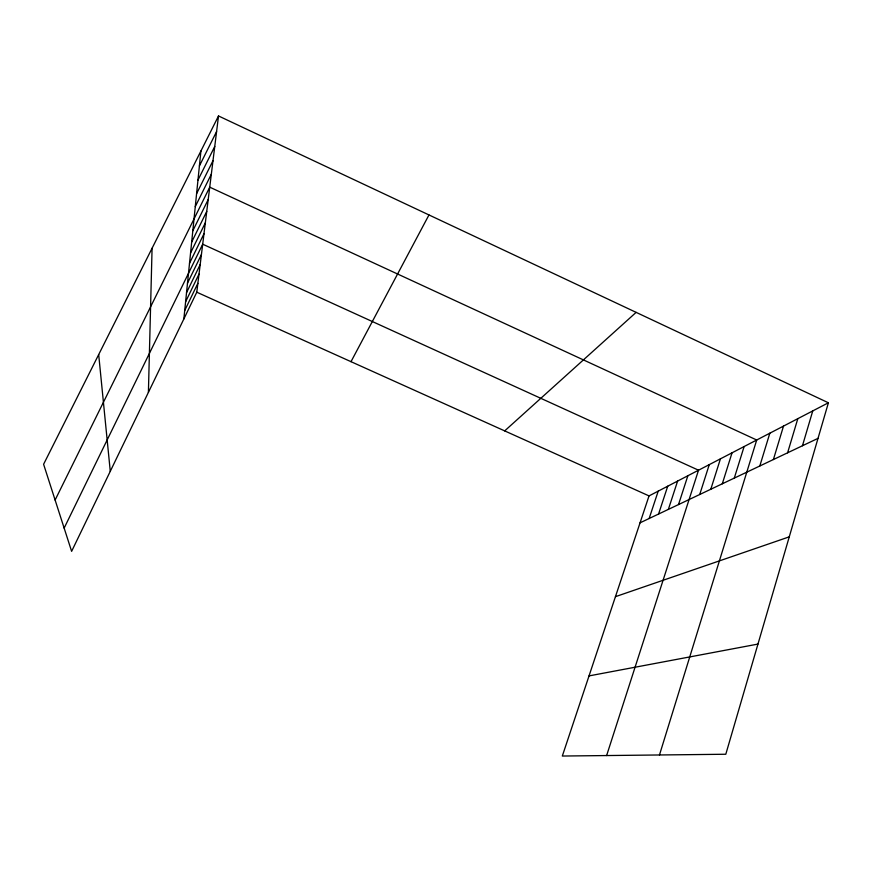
<?xml version="1.0" encoding="UTF-8"?>
<svg xmlns="http://www.w3.org/2000/svg" width="872" height="872" viewBox="0 0 872 872"><rect width="100%" height="100%" fill="white"/><g stroke="black" fill="none" stroke-linecap="round" stroke-linejoin="round"><path stroke-width="1.31" d="M148.404 392.367L152.077 248.258M183.861 318.945L200.92 150.998M218.512 115.965L43.6 464.264L71.624 551.333L196.778 292.207L218.512 115.965L828.4 402.788L725.798 754.247L562.32 756.035L649.03 495.906L828.4 402.788M802.458 445.745L812.759 410.908M787.601 452.797L797.815 418.669M773.399 459.544L783.514 426.092M759.806 465.997L769.834 433.199M659.472 754.978L756.711 440.011L209.727 187.164L55.11 500.038M734.289 478.107L744.121 446.54M722.299 483.797L732.044 452.808M710.789 489.257L720.436 458.836M699.715 494.511L709.263 464.634M606.618 755.555L698.527 470.204L202.696 244.204L64.147 528.105M678.514 504.572L687.866 475.741M668.355 509.401L677.62 481.061M658.567 514.044L667.734 486.195M649.139 518.513L658.218 491.132M184.711 310.519L197.868 283.335M186.532 292.643L200.189 264.543M185.605 301.756L199.001 274.124M187.491 283.171L201.41 254.58M190.565 252.935L205.334 222.807M189.507 263.322L203.983 233.729M192.81 230.786L208.201 199.568M191.666 242.089L206.74 211.427M196.582 193.682L212.997 160.666M195.274 206.62L211.329 174.215M197.955 180.133L214.752 146.474M199.405 165.92L216.583 131.585M351.002 361.673L428.97 214.948M504.692 430.888L636.124 312.372M640.048 522.829L818.012 438.365M615.436 596.677L789.269 536.847M589.036 675.898L757.953 644.081M196.778 292.207L649.03 495.906M98.689 354.577L110.275 471.305"/></g></svg>
